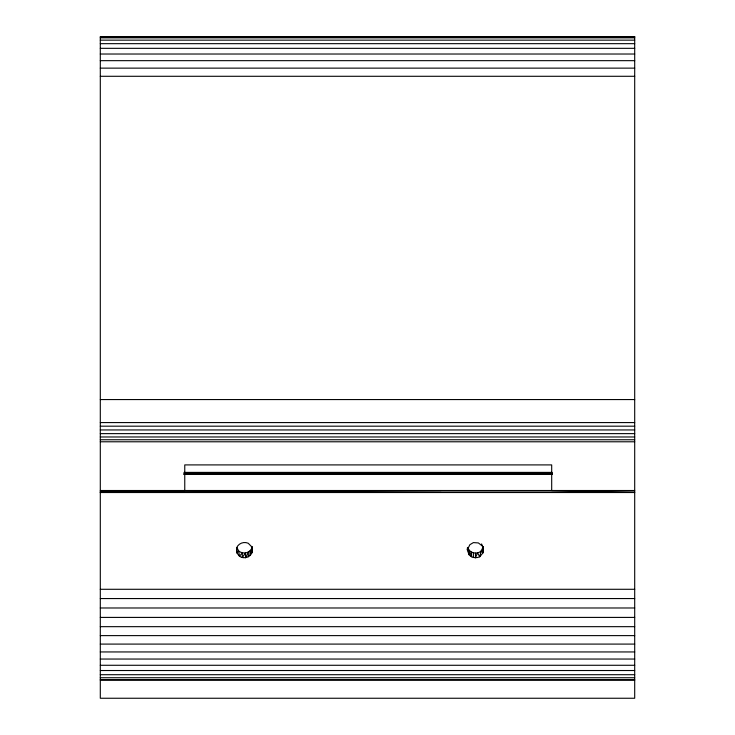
<?xml version="1.0" encoding="UTF-8"?>
<svg xmlns="http://www.w3.org/2000/svg" width="735" height="735" viewBox="0 0 735 735"><rect width="100%" height="100%" fill="white"/><g stroke="black" fill="none" stroke-linecap="round" stroke-linejoin="round"><path stroke-width="1.1" d="M467.423 547.814L467.35 549.872L469.003 554.695C471.64 557.966 476.059 558.435 479.753 556.79L482.923 552.922L483.198 546.932M252.123 546.766L251.839 552.922C249.799 557.644 243.643 559.142 239.481 556.285L236.909 552.922L236.532 547.694M483.299 547.694L482.923 552.922L481.002 551.186C476.675 554.769 469.316 553.078 467.791 547.446L469.003 554.695L469.233 550.313L471.493 556.781L471.493 552.104M252.28 546.84L251.839 552.922L251.692 548.586C249.358 553.427 242.633 554.337 238.664 550.974L236.9 547.52M467.644 548.255L467.35 549.872L469.849 544.708L473.377 542.605L478.347 542.926L482.344 545.995L483.409 550.138M251.692 548.586L249.992 555.559L249.992 550.892M483.373 546.647L481.002 551.186L479.753 556.79L477.52 552.876L475.462 557.81L475.462 553.133M100.3 492.046L184.761 490.548L184.761 464.906L551.691 464.906L551.691 490.548L634.7 492.046L100.3 492.046L441.129 490.548M100.3 36.934L634.7 36.934M100.3 37.834L634.7 37.834M100.3 40.149L634.7 40.149M100.3 43.668L634.7 43.668M100.3 48.326L634.7 48.326M100.3 54.022L634.7 54.022M100.3 60.665L634.7 60.665M100.3 68.134L634.7 68.134M100.3 76.284L634.7 76.284M100.3 399.564L634.7 399.564M100.3 422.579L634.7 422.579M100.3 426.181L634.7 426.181M100.3 429.947L634.7 429.947M100.3 433.632L634.7 433.632M100.3 436.976L634.7 436.976M100.3 439.75L634.7 439.75M100.3 441.781L634.7 441.781M184.016 472.394L552.132 472.394M184.016 473.184L552.132 473.184M184.016 473.827L552.132 473.827M184.761 474.047L551.691 474.047M184.016 474.139L552.132 474.259M184.016 474.424L552.132 474.424M100.3 490.502L634.7 490.502M100.3 492.524L634.7 492.524M100.3 589.286L634.7 589.286M100.3 598.556L634.7 598.556M100.3 607.983L634.7 607.983M100.3 617.409L634.7 617.409M100.3 626.67L634.7 626.67M100.3 635.619L634.7 635.619M100.3 644.09L634.7 644.09M100.3 651.945L634.7 651.945M100.3 659.047L634.7 659.047M100.3 665.276L634.7 665.276M100.3 670.522L634.7 670.522M100.3 674.702L634.7 674.702M100.3 677.734L634.7 677.734M100.3 679.581L634.7 679.581M100.3 680.197L634.7 680.197M252.28 548.944L251.251 546.298L248.191 543.22C243.726 541.346 238.48 543.321 236.606 547.851L236.909 552.922L238.664 550.974L239.481 556.285L242.311 552.876L242.311 557.543L245.398 553.005L245.6 557.773L248.338 552.104L248.338 556.781M481.609 543.937L482.344 545.995M473.404 552.876L473.404 557.543M634.7 36.75L100.3 36.75L100.3 698.25L634.7 698.25L634.7 36.75"/></g></svg>
